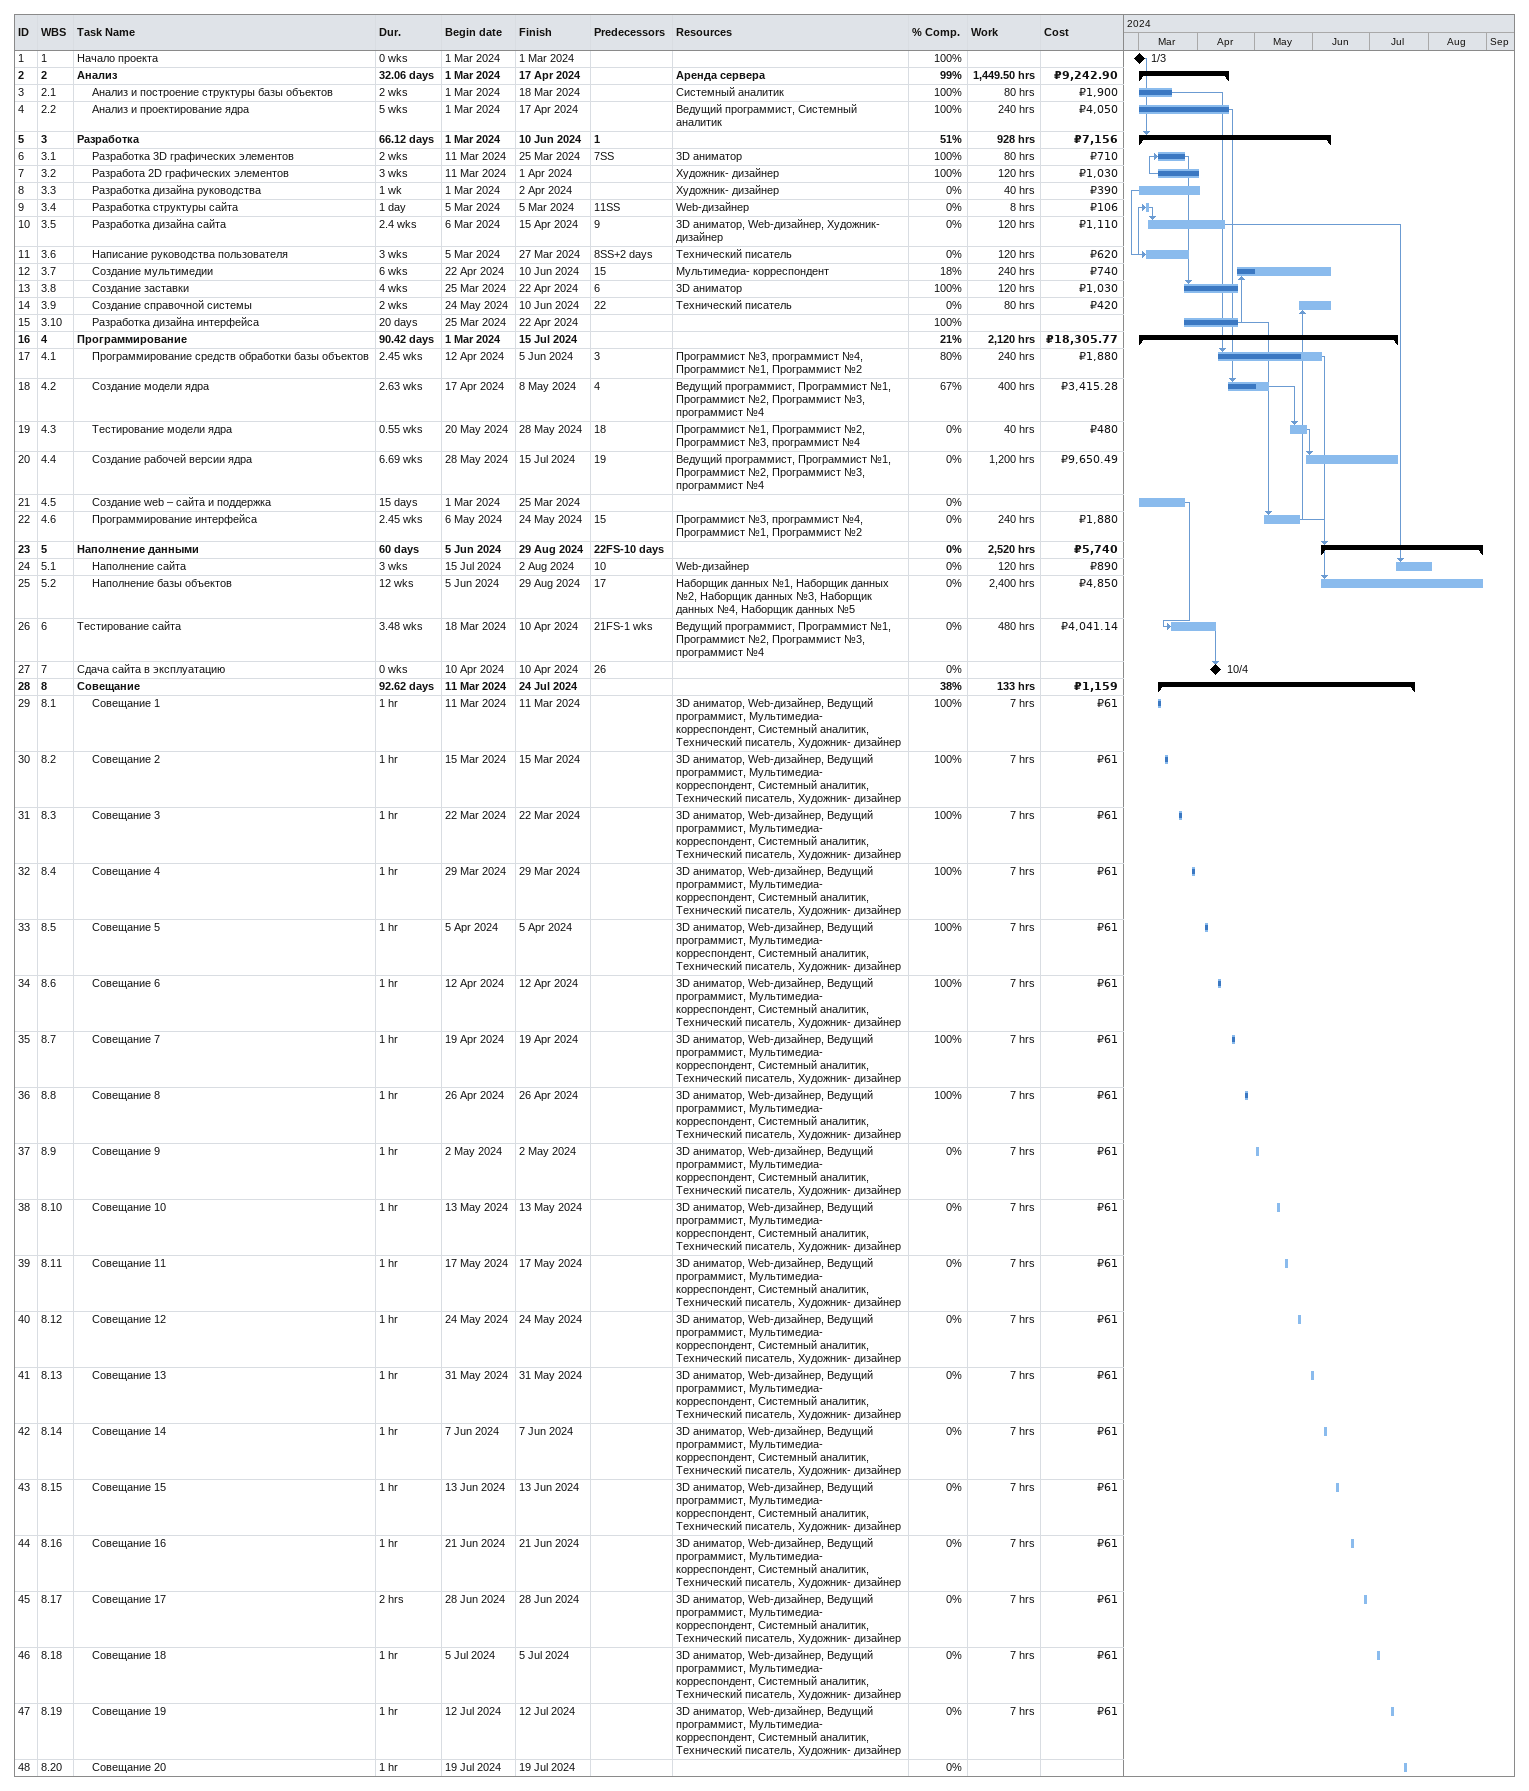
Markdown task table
| ID | WBS | Task | Duration | Start | Finish | Predecessors | Resources | % complete | Work (h) | Cost (₽) |
|---|---|---|---|---|---|---|---|---|---|---|
| 1 | 1 | Начало проекта | 0w | 2024-03-01 | 2024-03-01 |  |  | 100 |  |  |
| 2 | 2 | **Анализ** | 32.06d | 2024-03-01 | 2024-04-17 |  | Аренда сервера | 99 | 1449.50 | 9242.90 |
| 3 | 2.1 | Анализ и построение структуры базы объектов | 2w | 2024-03-01 | 2024-03-18 |  | Системный аналитик | 100 | 80 | 1900 |
| 4 | 2.2 | Анализ и проектирование ядра | 5w | 2024-03-01 | 2024-04-17 |  | Ведущий программист, Системный аналитик | 100 | 240 | 4050 |
| 5 | 3 | **Разработка** | 66.12d | 2024-03-01 | 2024-06-10 | 1 |  | 51 | 928 | 7156 |
| 6 | 3.1 | Разработка 3D графических элементов | 2w | 2024-03-11 | 2024-03-25 | 7SS | 3D аниматор | 100 | 80 | 710 |
| 7 | 3.2 | Разработа 2D графических элементов | 3w | 2024-03-11 | 2024-04-01 |  | Художник- дизайнер | 100 | 120 | 1030 |
| 8 | 3.3 | Разработка дизайна руководства | 1w | 2024-03-01 | 2024-04-02 |  | Художник- дизайнер | 0 | 40 | 390 |
| 9 | 3.4 | Разработка структуры сайта | 1d | 2024-03-05 | 2024-03-05 | 11SS | Web-дизайнер | 0 | 8 | 106 |
| 10 | 3.5 | Разработка дизайна сайта | 2.4w | 2024-03-06 | 2024-04-15 | 9 | 3D аниматор, Web-дизайнер, Художник- дизайнер | 0 | 120 | 1110 |
| 11 | 3.6 | Написание руководства пользователя | 3w | 2024-03-05 | 2024-03-27 | 8SS+2d | Технический писатель | 0 | 120 | 620 |
| 12 | 3.7 | Создание мультимедии | 6w | 2024-04-22 | 2024-06-10 | 15 | Мультимедиа- корреспондент | 18 | 240 | 740 |
| 13 | 3.8 | Создание заставки | 4w | 2024-03-25 | 2024-04-22 | 6 | 3D аниматор | 100 | 120 | 1030 |
| 14 | 3.9 | Создание справочной системы | 2w | 2024-05-24 | 2024-06-10 | 22 | Технический писатель | 0 | 80 | 420 |
| 15 | 3.10 | Разработка дизайна интерфейса | 20d | 2024-03-25 | 2024-04-22 |  |  | 100 |  |  |
| 16 | 4 | **Программирование** | 90.42d | 2024-03-01 | 2024-07-15 |  |  | 21 | 2120 | 18305.77 |
| 17 | 4.1 | Программирование средств обработки базы объектов | 2.45w | 2024-04-12 | 2024-06-05 | 3 | Программист №3, программист №4, Программист №1, Программист №2 | 80 | 240 | 1880 |
| 18 | 4.2 | Создание модели ядра | 2.63w | 2024-04-17 | 2024-05-08 | 4 | Ведущий программист, Программист №1, Программист №2, Программист №3, программист №4 | 67 | 400 | 3415.28 |
| 19 | 4.3 | Тестирование модели ядра | 0.55w | 2024-05-20 | 2024-05-28 | 18 | Программист №1, Программист №2, Программист №3, программист №4 | 0 | 40 | 480 |
| 20 | 4.4 | Создание рабочей версии ядра | 6.69w | 2024-05-28 | 2024-07-15 | 19 | Ведущий программист, Программист №1, Программист №2, Программист №3, программист №4 | 0 | 1200 | 9650.49 |
| 21 | 4.5 | Создание web – сайта и поддержка | 15d | 2024-03-01 | 2024-03-25 |  |  | 0 |  |  |
| 22 | 4.6 | Программирование интерфейса | 2.45w | 2024-05-06 | 2024-05-24 | 15 | Программист №3, программист №4, Программист №1, Программист №2 | 0 | 240 | 1880 |
| 23 | 5 | **Наполнение данными** | 60d | 2024-06-05 | 2024-08-29 | 22FS-10d |  | 0 | 2520 | 5740 |
| 24 | 5.1 | Наполнение сайта | 3w | 2024-07-15 | 2024-08-02 | 10 | Web-дизайнер | 0 | 120 | 890 |
| 25 | 5.2 | Наполнение базы объектов | 12w | 2024-06-05 | 2024-08-29 | 17 | Наборщик данных №1, Наборщик данных №2, Наборщик данных №3, Наборщик данных №4, Наборщик данных №5 | 0 | 2400 | 4850 |
| 26 | 6 | Тестирование сайта | 3.48w | 2024-03-18 | 2024-04-10 | 21FS-1w | Ведущий программист, Программист №1, Программист №2, Программист №3, программист №4 | 0 | 480 | 4041.14 |
| 27 | 7 | Сдача сайта в эксплуатацию | 0w | 2024-04-10 | 2024-04-10 | 26 |  | 0 |  |  |
| 28 | 8 | **Совещание** | 92.62d | 2024-03-11 | 2024-07-24 |  |  | 38 | 133 | 1159 |
| 29 | 8.1 | Совещание 1 | 1h | 2024-03-11 | 2024-03-11 |  | 3D аниматор, Web-дизайнер, Ведущий программист, Мультимедиа- корреспондент, Системный аналитик, Технический писатель, Художник- дизайнер | 100 | 7 | 61 |
| 30 | 8.2 | Совещание 2 | 1h | 2024-03-15 | 2024-03-15 |  | 3D аниматор, Web-дизайнер, Ведущий программист, Мультимедиа- корреспондент, Системный аналитик, Технический писатель, Художник- дизайнер | 100 | 7 | 61 |
| 31 | 8.3 | Совещание 3 | 1h | 2024-03-22 | 2024-03-22 |  | 3D аниматор, Web-дизайнер, Ведущий программист, Мультимедиа- корреспондент, Системный аналитик, Технический писатель, Художник- дизайнер | 100 | 7 | 61 |
| 32 | 8.4 | Совещание 4 | 1h | 2024-03-29 | 2024-03-29 |  | 3D аниматор, Web-дизайнер, Ведущий программист, Мультимедиа- корреспондент, Системный аналитик, Технический писатель, Художник- дизайнер | 100 | 7 | 61 |
| 33 | 8.5 | Совещание 5 | 1h | 2024-04-05 | 2024-04-05 |  | 3D аниматор, Web-дизайнер, Ведущий программист, Мультимедиа- корреспондент, Системный аналитик, Технический писатель, Художник- дизайнер | 100 | 7 | 61 |
| 34 | 8.6 | Совещание 6 | 1h | 2024-04-12 | 2024-04-12 |  | 3D аниматор, Web-дизайнер, Ведущий программист, Мультимедиа- корреспондент, Системный аналитик, Технический писатель, Художник- дизайнер | 100 | 7 | 61 |
| 35 | 8.7 | Совещание 7 | 1h | 2024-04-19 | 2024-04-19 |  | 3D аниматор, Web-дизайнер, Ведущий программист, Мультимедиа- корреспондент, Системный аналитик, Технический писатель, Художник- дизайнер | 100 | 7 | 61 |
| 36 | 8.8 | Совещание 8 | 1h | 2024-04-26 | 2024-04-26 |  | 3D аниматор, Web-дизайнер, Ведущий программист, Мультимедиа- корреспондент, Системный аналитик, Технический писатель, Художник- дизайнер | 100 | 7 | 61 |
| 37 | 8.9 | Совещание 9 | 1h | 2024-05-02 | 2024-05-02 |  | 3D аниматор, Web-дизайнер, Ведущий программист, Мультимедиа- корреспондент, Системный аналитик, Технический писатель, Художник- дизайнер | 0 | 7 | 61 |
| 38 | 8.10 | Совещание 10 | 1h | 2024-05-13 | 2024-05-13 |  | 3D аниматор, Web-дизайнер, Ведущий программист, Мультимедиа- корреспондент, Системный аналитик, Технический писатель, Художник- дизайнер | 0 | 7 | 61 |
| 39 | 8.11 | Совещание 11 | 1h | 2024-05-17 | 2024-05-17 |  | 3D аниматор, Web-дизайнер, Ведущий программист, Мультимедиа- корреспондент, Системный аналитик, Технический писатель, Художник- дизайнер | 0 | 7 | 61 |
| 40 | 8.12 | Совещание 12 | 1h | 2024-05-24 | 2024-05-24 |  | 3D аниматор, Web-дизайнер, Ведущий программист, Мультимедиа- корреспондент, Системный аналитик, Технический писатель, Художник- дизайнер | 0 | 7 | 61 |
| 41 | 8.13 | Совещание 13 | 1h | 2024-05-31 | 2024-05-31 |  | 3D аниматор, Web-дизайнер, Ведущий программист, Мультимедиа- корреспондент, Системный аналитик, Технический писатель, Художник- дизайнер | 0 | 7 | 61 |
| 42 | 8.14 | Совещание 14 | 1h | 2024-06-07 | 2024-06-07 |  | 3D аниматор, Web-дизайнер, Ведущий программист, Мультимедиа- корреспондент, Системный аналитик, Технический писатель, Художник- дизайнер | 0 | 7 | 61 |
| 43 | 8.15 | Совещание 15 | 1h | 2024-06-13 | 2024-06-13 |  | 3D аниматор, Web-дизайнер, Ведущий программист, Мультимедиа- корреспондент, Системный аналитик, Технический писатель, Художник- дизайнер | 0 | 7 | 61 |
| 44 | 8.16 | Совещание 16 | 1h | 2024-06-21 | 2024-06-21 |  | 3D аниматор, Web-дизайнер, Ведущий программист, Мультимедиа- корреспондент, Системный аналитик, Технический писатель, Художник- дизайнер | 0 | 7 | 61 |
| 45 | 8.17 | Совещание 17 | 2h | 2024-06-28 | 2024-06-28 |  | 3D аниматор, Web-дизайнер, Ведущий программист, Мультимедиа- корреспондент, Системный аналитик, Технический писатель, Художник- дизайнер | 0 | 7 | 61 |
| 46 | 8.18 | Совещание 18 | 1h | 2024-07-05 | 2024-07-05 |  | 3D аниматор, Web-дизайнер, Ведущий программист, Мультимедиа- корреспондент, Системный аналитик, Технический писатель, Художник- дизайнер | 0 | 7 | 61 |
| 47 | 8.19 | Совещание 19 | 1h | 2024-07-12 | 2024-07-12 |  | 3D аниматор, Web-дизайнер, Ведущий программист, Мультимедиа- корреспондент, Системный аналитик, Технический писатель, Художник- дизайнер | 0 | 7 | 61 |
| 48 | 8.20 | Совещание 20 | 1h | 2024-07-19 | 2024-07-19 |  |  | 0 |  |  |
